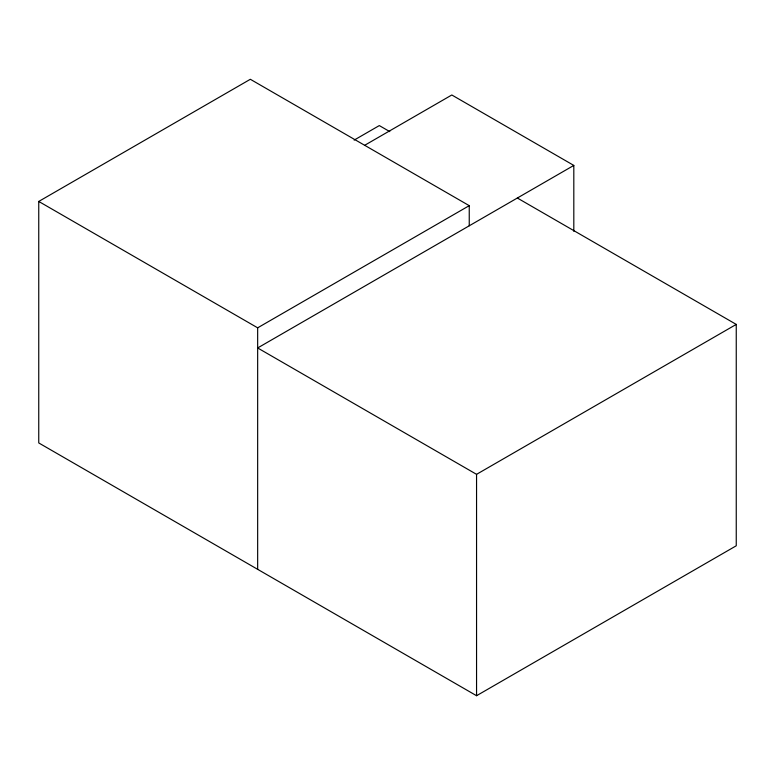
<?xml version="1.0" encoding="UTF-8"?>
<svg xmlns="http://www.w3.org/2000/svg" width="775" height="775" viewBox="0 0 775 775"><rect width="100%" height="100%" fill="white"/><g stroke="black" fill="none" stroke-linecap="round" stroke-linejoin="round"><path stroke-width="1.16" d="M517.342 198.022L736.25 324.405L736.25 545.784L476.557 695.717L38.75 442.942L38.75 201.442L250.335 79.282L469.243 205.666L469.243 225.796M354.146 140.101L379.304 125.579L389.786 131.624M365.015 145.099L451.815 94.986L573.81 165.424L573.81 231.308M38.75 201.442L257.658 327.825L469.243 205.666M573.81 165.424L257.658 347.956L476.557 474.339L736.25 324.405M476.557 474.339L476.557 695.717M257.658 327.825L257.658 569.334"/></g></svg>
